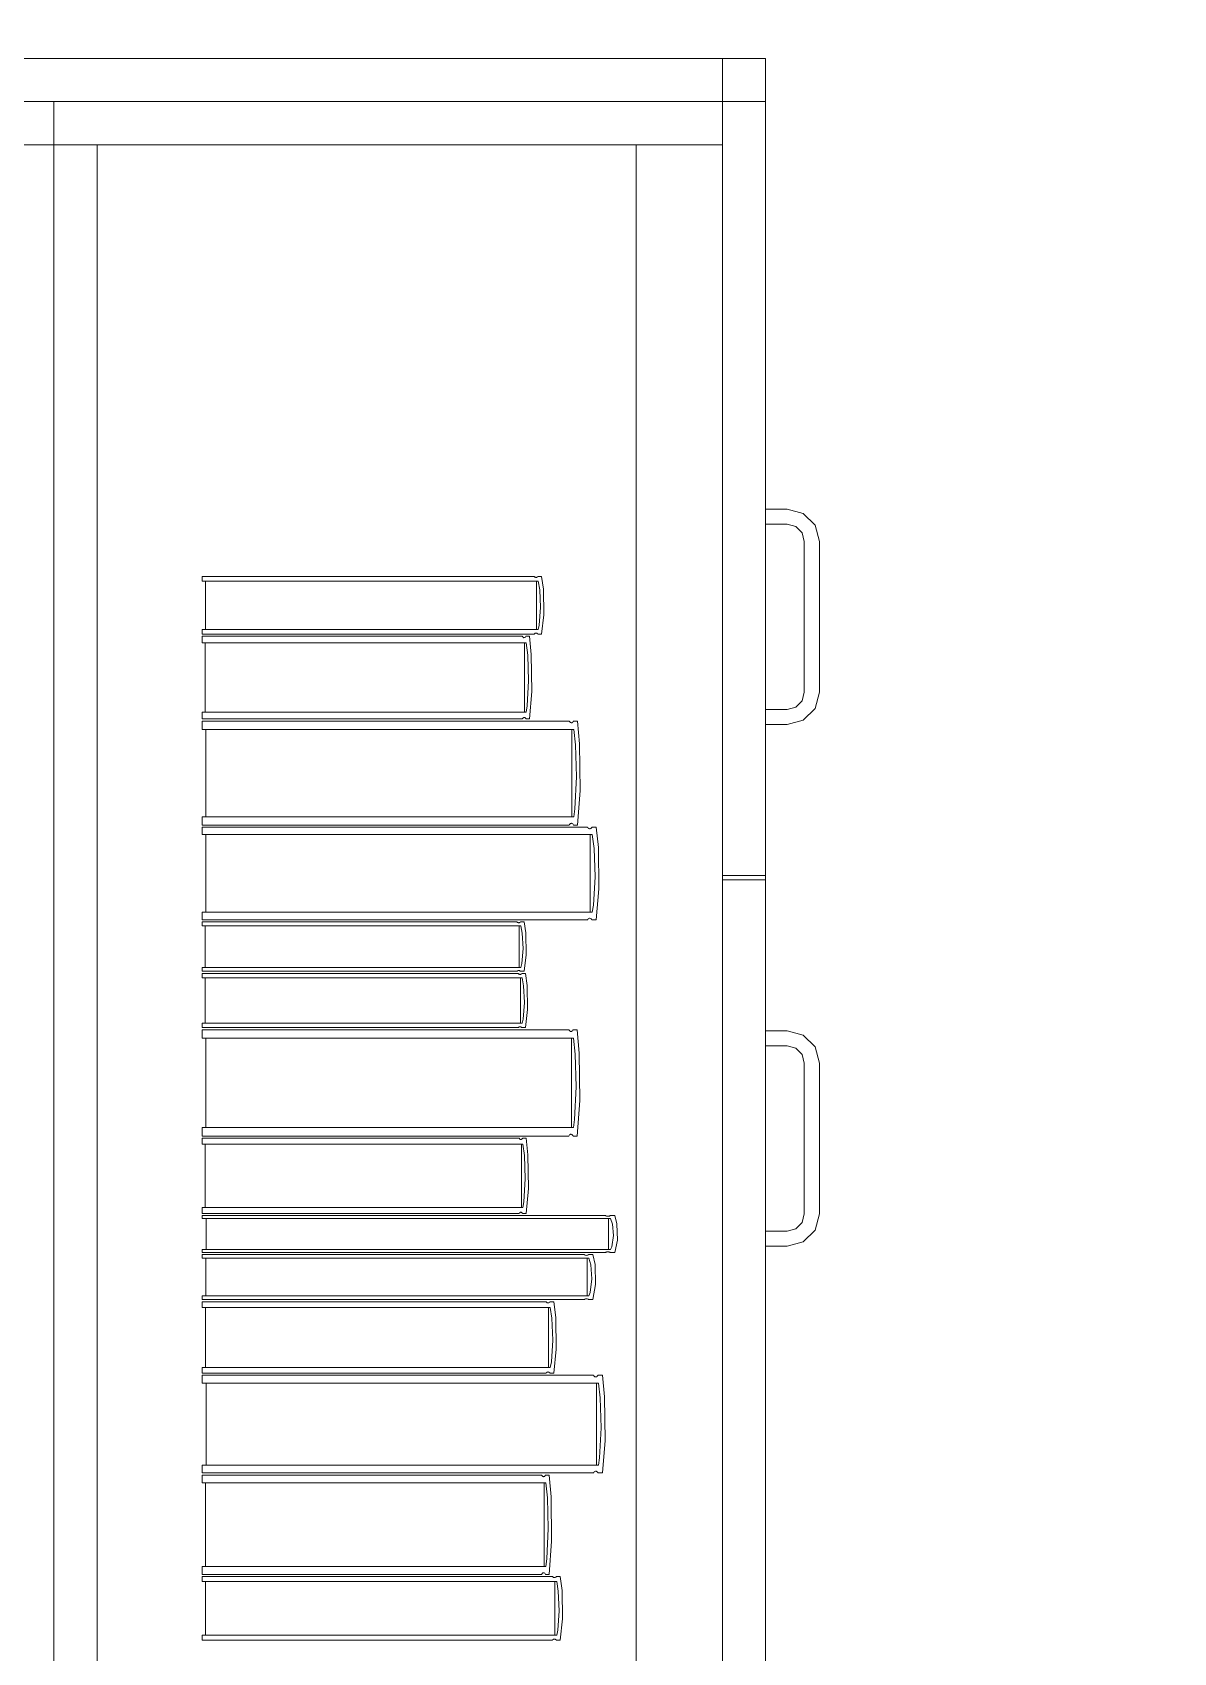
# Model space of a CAD drawing. Header units: inches. Extents: x -19 to 5698, y -728 to 92.
# Drawn here: x 19.68 to 20.209, y 10.205 to 10.957 of the extents above; entities that cross this region are included whole.
import ezdxf

# ---------------------------------------------------------------- set-up
doc = ezdxf.new("R2010")
doc.units = ezdxf.units.IN
doc.header["$MEASUREMENT"] = 0
doc.linetypes.add('HIDDEN', pattern=[0.375, 0.25, -0.125])
doc.linetypes.add('RAYITAS', pattern=[0.375, 0.25, -0.125])
for name, color, linetype, lineweight in [('00 conduct tomacorr', 120, 'HIDDEN', 30), ('T-TECHO-E', 150, 'Continuous', 20), ('TOMACORRIENTE', 22, 'RAYITAS', 9)]:
    doc.layers.add(name, color=color, linetype=linetype, lineweight=lineweight)
doc.layers.add('08 _ STR _ EXT _ 10 Vereda Exterior', color=7, linetype='Continuous')
doc.layers.add('Interior - Mobiliario', color=7, linetype='Continuous')

# ---------------------------------------------------------------- blocks, each defined once
blk = doc.blocks.new('a')
at = {"layer": 'TOMACORRIENTE', "ltscale": 0.05}
h = blk.add_hatch(color=4, dxfattribs=at)
edge = h.paths.add_edge_path()
edge.add_arc((0, 0.0752), 0.02106, 0, 360)
at = {"layer": 'TOMACORRIENTE', "color": 4}
for p, q in [((-0.14553, 0.09625), (-0.0515, 0.09625)), ((-0.09851, 0.09625), (-0.09851, -0.09657)), ((0, 0.09625), (0, -0.09625)), ((0.06232, -0.09625), (0.06232, 0.09625))]:
    blk.add_line(p, q, dxfattribs=at)
blk.add_circle((0, 0.0752), 0.02106, dxfattribs=at)
blk = doc.blocks.new('CABLE 3FACE')
at = {"layer": 'T-TECHO-E', "rotation": 59.94170052614085}
blk.add_blockref('a', (0, 0), dxfattribs=at)

msp = doc.modelspace()

# ---------------------------------------------------------------- hatches: boundary and pattern name
at = {"layer": '08 _ STR _ EXT _ 10 Vereda Exterior', "linetype": 'Continuous', "lineweight": 13}
h = msp.add_hatch(dxfattribs=at)
h.set_pattern_fill('RETÍCULA_100X100_0002', color=251, style=0, pattern_type=2)
h.set_pattern_definition([(360, (3.7574, 18.3027), (0, 2.53199), []), (90, (3.7574, 18.3027), (-3.6, 0), [])])
h.paths.add_polyline_path([(2.17, 3.62132), (4.29132, 1.5), (9.32, 1.5), (9.32, 6.5), (40.52, 6.5), (40.52, 1.5), (52.92, 1.5), (52.92, 19.08592), (51.56998, 19.08592), (51.56998, 7.2), (9.06996, 7.2), (9.06996, 7.85001), (6.52013, 7.85001, -0.414214), (6.27012, 8.10001), (6.27012, 8.85001, -0.414213), (6.52012, 9.10001), (9.06996, 9.10002), (9.06996, 12), (6.52013, 12, -0.414214), (6.27011, 12.25), (6.27007, 13, -0.414213), (6.52012, 13.25), (9.06996, 13.25001), (9.06996, 16.14999), (6.52008, 16.14999, -0.414214), (6.27012, 16.39999), (6.27008, 17.14999, -0.414213), (6.52008, 17.39999), (8.76997, 17.4), (8.77062, 21.04989), (2.17, 21.04989)])

# ---------------------------------------------------------------- linework, layer by layer
at = {"layer": 'Interior - Mobiliario', "color": 175, "linetype": 'Continuous', "lineweight": 13}
for p, q in [((20.01998, 10.94495), (19.66998, 10.94495)), ((19.66998, 10.94495), (20.01998, 10.94495)), ((19.66998, 10.94495), (19.99998, 10.94495)), ((20.01998, 10.94495), (19.66998, 10.94495)), ((19.99998, 10.94495), (19.99998, 10.90495)), ((20.01998, 10.92495), (20.01998, 10.94495)), ((20.01998, 10.94495), (20.01998, 10.92495)), ((20.01998, 9.44495), (20.01998, 10.94495)), ((19.68998, 10.92495), (19.66998, 10.92495)), ((19.66998, 10.92495), (19.68998, 10.92495)), ((20.01998, 10.92495), (19.66998, 10.92495)), ((20.01998, 10.92495), (19.66998, 10.92495)), ((19.66998, 10.92495), (20.01998, 10.92495)), ((19.68998, 10.92495), (19.99998, 10.92495)), ((19.68998, 9.46495), (19.68998, 10.92495)), ((19.68998, 9.46495), (19.68998, 10.92495)), ((19.68998, 10.92495), (19.68998, 9.46495)), ((19.68998, 10.92495), (20.01998, 10.92495)), ((19.68998, 9.46495), (19.68998, 10.92495)), ((19.68998, 10.92495), (19.99998, 10.92495)), ((19.68998, 9.46495), (19.68998, 10.92495)), ((19.68998, 10.92495), (19.99998, 10.92495)), ((19.68998, 9.46495), (19.68998, 10.92495)), ((19.99998, 10.92495), (19.99998, 9.46495)), ((19.99998, 10.92495), (19.99998, 9.46495)), ((19.99998, 10.92495), (19.99998, 9.46495)), ((19.99998, 10.92495), (19.99998, 10.56595)), ((20.01998, 10.92495), (19.99998, 10.92495)), ((20.01998, 10.92495), (20.01998, 9.46495)), ((20.01998, 10.92495), (20.01998, 9.46495)), ((20.01998, 10.92495), (20.01998, 10.56595)), ((19.66998, 10.90495), (19.70998, 10.90495)), ((19.70998, 10.90495), (19.95998, 10.90495)), ((19.70998, 10.90495), (19.70998, 9.48495)), ((19.95998, 10.90495), (19.99998, 10.90495)), ((19.95998, 9.48495), (19.95998, 10.90495)), ((19.99998, 10.90495), (19.99998, 9.48495)), ((20.02998, 10.73595), (20.01998, 10.73595)), ((20.01998, 10.73595), (20.01998, 10.72895)), ((20.03748, 10.73394), (20.02998, 10.73595)), ((20.04297, 10.72845), (20.03748, 10.73394)), ((20.01998, 10.72895), (20.02998, 10.72895)), ((20.02998, 10.72895), (20.03398, 10.72788)), ((20.03398, 10.72788), (20.03691, 10.72495)), ((20.04498, 10.72095), (20.04297, 10.72845)), ((20.03691, 10.72495), (20.03798, 10.72095)), ((20.03798, 10.72095), (20.03798, 10.65095)), ((20.04498, 10.65095), (20.04498, 10.72095)), ((19.75864, 10.70254), (19.75864, 10.70468)), ((19.75864, 10.70468), (19.9127, 10.70468)), ((19.9127, 10.70468), (19.91283, 10.70454)), ((19.91283, 10.70454), (19.91303, 10.70438)), ((19.91303, 10.70438), (19.91325, 10.70428)), ((19.91325, 10.70428), (19.91348, 10.70423)), ((19.91348, 10.70423), (19.91371, 10.70424)), ((19.91371, 10.70424), (19.91394, 10.7043)), ((19.91394, 10.7043), (19.91415, 10.70441)), ((19.91415, 10.70441), (19.91435, 10.70457)), ((19.91435, 10.70457), (19.91444, 10.70468)), ((19.91444, 10.70468), (19.91615, 10.70468)), ((19.91615, 10.70468), (19.91701, 10.69881)), ((19.91458, 10.70254), (19.75864, 10.70254)), ((19.76021, 10.68005), (19.76021, 10.70254)), ((19.91379, 10.70254), (19.91379, 10.68005)), ((19.9153, 10.69853), (19.91458, 10.70254)), ((19.9157, 10.69029), (19.9153, 10.69853)), ((19.91701, 10.69881), (19.91721, 10.68683)), ((19.91505, 10.68208), (19.9157, 10.69029)), ((19.91458, 10.68005), (19.91505, 10.68208)), ((19.91721, 10.68683), (19.91615, 10.67791)), ((19.75864, 10.67791), (19.75864, 10.68005)), ((19.75864, 10.68005), (19.91458, 10.68005)), ((19.9127, 10.67791), (19.75864, 10.67791)), ((19.75864, 10.67384), (19.75864, 10.67691)), ((19.75864, 10.67691), (19.90721, 10.67691)), ((19.90902, 10.67384), (19.75864, 10.67384)), ((19.76016, 10.64168), (19.76016, 10.67384)), ((19.90721, 10.67691), (19.90733, 10.6767)), ((19.90733, 10.6767), (19.90753, 10.67648)), ((19.90753, 10.67648), (19.90774, 10.67634)), ((19.90774, 10.67634), (19.90796, 10.67627)), ((19.90796, 10.67627), (19.90818, 10.67628)), ((19.90818, 10.67628), (19.9084, 10.67636)), ((19.90826, 10.67384), (19.90826, 10.64168)), ((19.9084, 10.67636), (19.90861, 10.67653)), ((19.90861, 10.67653), (19.90881, 10.67676)), ((19.90881, 10.67676), (19.90889, 10.67691)), ((19.90889, 10.67691), (19.91054, 10.67691)), ((19.90972, 10.66811), (19.90902, 10.67384)), ((19.91054, 10.67691), (19.91137, 10.66851)), ((19.91278, 10.67801), (19.9127, 10.67791)), ((19.91298, 10.67817), (19.91278, 10.67801)), ((19.9132, 10.67829), (19.91298, 10.67817)), ((19.91343, 10.67835), (19.9132, 10.67829)), ((19.91366, 10.67835), (19.91343, 10.67835)), ((19.91389, 10.67831), (19.91366, 10.67835)), ((19.91411, 10.6782), (19.91389, 10.67831)), ((19.91431, 10.67805), (19.91411, 10.6782)), ((19.91444, 10.67791), (19.91431, 10.67805)), ((19.91615, 10.67791), (19.91444, 10.67791)), ((19.91011, 10.65632), (19.90972, 10.66811)), ((19.91137, 10.66851), (19.91156, 10.65138)), ((19.90947, 10.64458), (19.91011, 10.65632)), ((19.91156, 10.65138), (19.91054, 10.63861)), ((20.03798, 10.65095), (20.03691, 10.64695)), ((20.04297, 10.64345), (20.04498, 10.65095)), ((19.90902, 10.64168), (19.90947, 10.64458)), ((20.02998, 10.64295), (20.01998, 10.64295)), ((20.01998, 10.64295), (20.01998, 10.63595)), ((20.03398, 10.64402), (20.02998, 10.64295)), ((20.03691, 10.64695), (20.03398, 10.64402)), ((20.03748, 10.63796), (20.04297, 10.64345)), ((19.75864, 10.63861), (19.75864, 10.64168)), ((19.75864, 10.64168), (19.90902, 10.64168)), ((19.90721, 10.63861), (19.75864, 10.63861)), ((19.75864, 10.63375), (19.75864, 10.63761)), ((19.75864, 10.63761), (19.92898, 10.63761)), ((19.90729, 10.63876), (19.90721, 10.63861)), ((19.90748, 10.63899), (19.90729, 10.63876)), ((19.90769, 10.63916), (19.90748, 10.63899)), ((19.90791, 10.63924), (19.90769, 10.63916)), ((19.90814, 10.63925), (19.90791, 10.63924)), ((19.90836, 10.63918), (19.90814, 10.63925)), ((19.90857, 10.63904), (19.90836, 10.63918)), ((19.90876, 10.63882), (19.90857, 10.63904)), ((19.90889, 10.63861), (19.90876, 10.63882)), ((19.91054, 10.63861), (19.90889, 10.63861)), ((19.92898, 10.63761), (19.92913, 10.63735)), ((19.92913, 10.63735), (19.92935, 10.63708)), ((19.92935, 10.63708), (19.9296, 10.63689)), ((19.9296, 10.63689), (19.92985, 10.6368)), ((19.92985, 10.6368), (19.93011, 10.63682)), ((19.93011, 10.63682), (19.93036, 10.63693)), ((19.93036, 10.63693), (19.9306, 10.63713)), ((19.9306, 10.63713), (19.93082, 10.63742)), ((19.93082, 10.63742), (19.93091, 10.63761)), ((19.93091, 10.63761), (19.93281, 10.63761)), ((19.93281, 10.63761), (19.93376, 10.62703)), ((20.01998, 10.63595), (20.02998, 10.63595)), ((20.02998, 10.63595), (20.03748, 10.63796)), ((19.93107, 10.63375), (19.75864, 10.63375)), ((19.76038, 10.59321), (19.76038, 10.63375)), ((19.93019, 10.63375), (19.93019, 10.59321)), ((19.93187, 10.62652), (19.93107, 10.63375)), ((19.93231, 10.61167), (19.93187, 10.62652)), ((19.93376, 10.62703), (19.93398, 10.60544)), ((19.93158, 10.59687), (19.93231, 10.61167)), ((19.93398, 10.60544), (19.93281, 10.58935)), ((19.75864, 10.58935), (19.75864, 10.59321)), ((19.75864, 10.59321), (19.93107, 10.59321)), ((19.92979, 10.59014), (19.92954, 10.59003)), ((19.93005, 10.59016), (19.92979, 10.59014)), ((19.9303, 10.59007), (19.93005, 10.59016)), ((19.93107, 10.59321), (19.93158, 10.59687)), ((19.92898, 10.58935), (19.75864, 10.58935)), ((19.75864, 10.58492), (19.75864, 10.58835)), ((19.75864, 10.58835), (19.93746, 10.58835)), ((19.93964, 10.58492), (19.75864, 10.58492)), ((19.76047, 10.54887), (19.76047, 10.58492)), ((19.92908, 10.58954), (19.92898, 10.58935)), ((19.9293, 10.58983), (19.92908, 10.58954)), ((19.92954, 10.59003), (19.9293, 10.58983)), ((19.93055, 10.58988), (19.9303, 10.59007)), ((19.93077, 10.58961), (19.93055, 10.58988)), ((19.93091, 10.58935), (19.93077, 10.58961)), ((19.93281, 10.58935), (19.93091, 10.58935)), ((19.93746, 10.58835), (19.93761, 10.58812)), ((19.93761, 10.58812), (19.93784, 10.58787)), ((19.93784, 10.58787), (19.9381, 10.58771)), ((19.9381, 10.58771), (19.93836, 10.58763)), ((19.93836, 10.58763), (19.93863, 10.58764)), ((19.93863, 10.58764), (19.9389, 10.58774)), ((19.93873, 10.58492), (19.93873, 10.54887)), ((19.9389, 10.58774), (19.93915, 10.58792)), ((19.93915, 10.58792), (19.93938, 10.58818)), ((19.93938, 10.58818), (19.93948, 10.58835)), ((19.93948, 10.58835), (19.94147, 10.58835)), ((19.94048, 10.57849), (19.93964, 10.58492)), ((19.94147, 10.58835), (19.94247, 10.57894)), ((19.94095, 10.56528), (19.94048, 10.57849)), ((19.94247, 10.57894), (19.9427, 10.55974)), ((19.94018, 10.55212), (19.94095, 10.56528)), ((20.01998, 10.56595), (19.99998, 10.56595)), ((19.99998, 10.20495), (19.99998, 10.56395)), ((20.01998, 10.56395), (19.99998, 10.56395)), ((20.01998, 10.20495), (20.01998, 10.56395)), ((19.9427, 10.55974), (19.94147, 10.54543)), ((19.75864, 10.54543), (19.75864, 10.54887)), ((19.75864, 10.54887), (19.93964, 10.54887)), ((19.93746, 10.54543), (19.75864, 10.54543)), ((19.93756, 10.5456), (19.93746, 10.54543)), ((19.93779, 10.54586), (19.93756, 10.5456)), ((19.93804, 10.54604), (19.93779, 10.54586)), ((19.9383, 10.54614), (19.93804, 10.54604)), ((19.93857, 10.54615), (19.9383, 10.54614)), ((19.93884, 10.54607), (19.93857, 10.54615)), ((19.9391, 10.54591), (19.93884, 10.54607)), ((19.93933, 10.54566), (19.9391, 10.54591)), ((19.93948, 10.54543), (19.93933, 10.54566)), ((19.94147, 10.54543), (19.93948, 10.54543)), ((19.93964, 10.54887), (19.94018, 10.55212)), ((19.75864, 10.5426), (19.75864, 10.54443)), ((19.75864, 10.54443), (19.90471, 10.54443)), ((19.9065, 10.5426), (19.75864, 10.5426)), ((19.76013, 10.52333), (19.76013, 10.5426)), ((19.90471, 10.54443), (19.90484, 10.54431)), ((19.90484, 10.54431), (19.90503, 10.54418)), ((19.90503, 10.54418), (19.90524, 10.54409)), ((19.90524, 10.54409), (19.90546, 10.54405)), ((19.90546, 10.54405), (19.90568, 10.54405)), ((19.90568, 10.54405), (19.90589, 10.54411)), ((19.90575, 10.5426), (19.90575, 10.52333)), ((19.90589, 10.54411), (19.9061, 10.5442)), ((19.9061, 10.5442), (19.90629, 10.54434)), ((19.90629, 10.54434), (19.90637, 10.54443)), ((19.90637, 10.54443), (19.90799, 10.54443)), ((19.90719, 10.53916), (19.9065, 10.5426)), ((19.90757, 10.5321), (19.90719, 10.53916)), ((19.90799, 10.54443), (19.90881, 10.5394)), ((19.90881, 10.5394), (19.909, 10.52915)), ((19.90694, 10.52507), (19.90757, 10.5321)), ((19.75864, 10.5215), (19.75864, 10.52333)), ((19.75864, 10.52333), (19.9065, 10.52333)), ((19.9065, 10.52333), (19.90694, 10.52507)), ((19.909, 10.52915), (19.90799, 10.5215)), ((19.90471, 10.5215), (19.75864, 10.5215)), ((19.75864, 10.51849), (19.75864, 10.5205)), ((19.75864, 10.5205), (19.90532, 10.5205)), ((19.90712, 10.51849), (19.75864, 10.51849)), ((19.76014, 10.49739), (19.76014, 10.51849)), ((19.9048, 10.52159), (19.90471, 10.5215)), ((19.90499, 10.52173), (19.9048, 10.52159)), ((19.90519, 10.52182), (19.90499, 10.52173)), ((19.90541, 10.52188), (19.90519, 10.52182)), ((19.90532, 10.5205), (19.90545, 10.52036)), ((19.90563, 10.52188), (19.90541, 10.52188)), ((19.90545, 10.52036), (19.90564, 10.52022)), ((19.90584, 10.52184), (19.90563, 10.52188)), ((19.90564, 10.52022), (19.90585, 10.52012)), ((19.90605, 10.52175), (19.90584, 10.52184)), ((19.90585, 10.52012), (19.90607, 10.52008)), ((19.90625, 10.52162), (19.90605, 10.52175)), ((19.90607, 10.52008), (19.90629, 10.52008)), ((19.90637, 10.5215), (19.90625, 10.52162)), ((19.90629, 10.52008), (19.90651, 10.52014)), ((19.90799, 10.5215), (19.90637, 10.5215)), ((19.90637, 10.51849), (19.90637, 10.49739)), ((19.90651, 10.52014), (19.90671, 10.52025)), ((19.90671, 10.52025), (19.9069, 10.5204)), ((19.9069, 10.5204), (19.90699, 10.5205)), ((19.90699, 10.5205), (19.90862, 10.5205)), ((19.9078, 10.51473), (19.90712, 10.51849)), ((19.90862, 10.5205), (19.90944, 10.51499)), ((19.90944, 10.51499), (19.90962, 10.50376)), ((19.90819, 10.507), (19.9078, 10.51473)), ((19.90756, 10.49929), (19.90819, 10.507)), ((19.90962, 10.50376), (19.90862, 10.49538)), ((19.75864, 10.49538), (19.75864, 10.49739)), ((19.75864, 10.49739), (19.90712, 10.49739)), ((19.90532, 10.49538), (19.75864, 10.49538)), ((19.75864, 10.49044), (19.75864, 10.49438)), ((19.75864, 10.49438), (19.92881, 10.49438)), ((19.90541, 10.49548), (19.90532, 10.49538)), ((19.9056, 10.49563), (19.90541, 10.49548)), ((19.9058, 10.49574), (19.9056, 10.49563)), ((19.90602, 10.49579), (19.9058, 10.49574)), ((19.90624, 10.4958), (19.90602, 10.49579)), ((19.90646, 10.49575), (19.90624, 10.4958)), ((19.90667, 10.49566), (19.90646, 10.49575)), ((19.90686, 10.49551), (19.90667, 10.49566)), ((19.90699, 10.49538), (19.90686, 10.49551)), ((19.90862, 10.49538), (19.90699, 10.49538)), ((19.90712, 10.49739), (19.90756, 10.49929)), ((19.92881, 10.49438), (19.92895, 10.49412)), ((19.92895, 10.49412), (19.92918, 10.49383)), ((19.92918, 10.49383), (19.92942, 10.49365)), ((19.92942, 10.49365), (19.92967, 10.49356)), ((19.92967, 10.49356), (19.92993, 10.49357)), ((19.92993, 10.49357), (19.93018, 10.49368)), ((19.93018, 10.49368), (19.93042, 10.49389)), ((19.93042, 10.49389), (19.93064, 10.49419)), ((19.93064, 10.49419), (19.93074, 10.49438)), ((19.93074, 10.49438), (19.93263, 10.49438)), ((19.93263, 10.49438), (19.93358, 10.48357)), ((20.01998, 10.49395), (20.02998, 10.49395)), ((20.01998, 10.48695), (20.01998, 10.49395)), ((20.02998, 10.49395), (20.03748, 10.49194)), ((19.93089, 10.49044), (19.75864, 10.49044)), ((19.76038, 10.44902), (19.76038, 10.49044)), ((19.93002, 10.49044), (19.93002, 10.44902)), ((19.93169, 10.48305), (19.93089, 10.49044)), ((20.02998, 10.48695), (20.01998, 10.48695)), ((20.03398, 10.48588), (20.02998, 10.48695)), ((20.03691, 10.48295), (20.03398, 10.48588)), ((20.03748, 10.49194), (20.04297, 10.48645)), ((20.04297, 10.48645), (20.04498, 10.47895)), ((19.93213, 10.46788), (19.93169, 10.48305)), ((19.93358, 10.48357), (19.93379, 10.46152)), ((20.03798, 10.47895), (20.03691, 10.48295)), ((20.03798, 10.40895), (20.03798, 10.47895)), ((20.04498, 10.47895), (20.04498, 10.40895)), ((19.9314, 10.45276), (19.93213, 10.46788)), ((19.93379, 10.46152), (19.93263, 10.44507)), ((19.75864, 10.44507), (19.75864, 10.44902)), ((19.75864, 10.44902), (19.93089, 10.44902)), ((19.93089, 10.44902), (19.9314, 10.45276)), ((19.92881, 10.44507), (19.75864, 10.44507)), ((19.75864, 10.44128), (19.75864, 10.44407)), ((19.75864, 10.44407), (19.90569, 10.44407)), ((19.90749, 10.44128), (19.75864, 10.44128)), ((19.76014, 10.41194), (19.76014, 10.44128)), ((19.90569, 10.44407), (19.90582, 10.44389)), ((19.90582, 10.44389), (19.90601, 10.44369)), ((19.90601, 10.44369), (19.90622, 10.44355)), ((19.90622, 10.44355), (19.90644, 10.44349)), ((19.90644, 10.44349), (19.90666, 10.4435)), ((19.90666, 10.4435), (19.90688, 10.44358)), ((19.90674, 10.44128), (19.90674, 10.41194)), ((19.90688, 10.44358), (19.90708, 10.44373)), ((19.90708, 10.44373), (19.90728, 10.44394)), ((19.90728, 10.44394), (19.90736, 10.44407)), ((19.90736, 10.44407), (19.90899, 10.44407)), ((19.90818, 10.43605), (19.90749, 10.44128)), ((19.90899, 10.44407), (19.90982, 10.43641)), ((19.9289, 10.44527), (19.92881, 10.44507)), ((19.92912, 10.44557), (19.9289, 10.44527)), ((19.92936, 10.44577), (19.92912, 10.44557)), ((19.92961, 10.44589), (19.92936, 10.44577)), ((19.92987, 10.4459), (19.92961, 10.44589)), ((19.93012, 10.44581), (19.92987, 10.4459)), ((19.93037, 10.44562), (19.93012, 10.44581)), ((19.93059, 10.44534), (19.93037, 10.44562)), ((19.93074, 10.44507), (19.93059, 10.44534)), ((19.93263, 10.44507), (19.93074, 10.44507)), ((19.90856, 10.4253), (19.90818, 10.43605)), ((19.90982, 10.43641), (19.91, 10.42079)), ((19.90794, 10.41459), (19.90856, 10.4253)), ((19.91, 10.42079), (19.90899, 10.40915)), ((19.75864, 10.40915), (19.75864, 10.41194)), ((19.75864, 10.41194), (19.90749, 10.41194)), ((19.90661, 10.40973), (19.90639, 10.40972)), ((19.90683, 10.40967), (19.90661, 10.40973)), ((19.90749, 10.41194), (19.90794, 10.41459)), ((19.90569, 10.40915), (19.75864, 10.40915)), ((19.75864, 10.40678), (19.75864, 10.40815)), ((19.75864, 10.40815), (19.94583, 10.40815)), ((19.94811, 10.40678), (19.75864, 10.40678)), ((19.76055, 10.39246), (19.76055, 10.40678)), ((19.90578, 10.40928), (19.90569, 10.40915)), ((19.90597, 10.40949), (19.90578, 10.40928)), ((19.90617, 10.40964), (19.90597, 10.40949)), ((19.90639, 10.40972), (19.90617, 10.40964)), ((19.90704, 10.40953), (19.90683, 10.40967)), ((19.90723, 10.40933), (19.90704, 10.40953)), ((19.90736, 10.40915), (19.90723, 10.40933)), ((19.90899, 10.40915), (19.90736, 10.40915)), ((19.94583, 10.40815), (19.94598, 10.40805)), ((19.94598, 10.40805), (19.94623, 10.40796)), ((19.94623, 10.40796), (19.9465, 10.40789)), ((19.9465, 10.40789), (19.94678, 10.40786)), ((19.94678, 10.40786), (19.94706, 10.40786)), ((19.94706, 10.40786), (19.94733, 10.4079)), ((19.94715, 10.40678), (19.94715, 10.39246)), ((19.94733, 10.4079), (19.9476, 10.40798)), ((19.9476, 10.40798), (19.94784, 10.40808)), ((19.94784, 10.40808), (19.94795, 10.40815)), ((19.94795, 10.40815), (19.95003, 10.40815)), ((19.94899, 10.40423), (19.94811, 10.40678)), ((19.94948, 10.39898), (19.94899, 10.40423)), ((19.95003, 10.40815), (19.95107, 10.40441)), ((19.95107, 10.40441), (19.95131, 10.39678)), ((20.03398, 10.40202), (20.03691, 10.40495)), ((20.03691, 10.40495), (20.03798, 10.40895)), ((20.04498, 10.40895), (20.04297, 10.40145)), ((19.94868, 10.39375), (19.94948, 10.39898)), ((19.95131, 10.39678), (19.95003, 10.39109)), ((20.01998, 10.40095), (20.02998, 10.40095)), ((20.01998, 10.39395), (20.01998, 10.40095)), ((20.02998, 10.40095), (20.03398, 10.40202)), ((20.03748, 10.39596), (20.02998, 10.39395)), ((20.04297, 10.40145), (20.03748, 10.39596)), ((19.75864, 10.39109), (19.75864, 10.39246)), ((19.75864, 10.39246), (19.94811, 10.39246)), ((19.94583, 10.39109), (19.75864, 10.39109)), ((19.75864, 10.38842), (19.75864, 10.39009)), ((19.75864, 10.39009), (19.93593, 10.39009)), ((19.9381, 10.38842), (19.75864, 10.38842)), ((19.76045, 10.37089), (19.76045, 10.38842)), ((19.93593, 10.39009), (19.93608, 10.38998)), ((19.93608, 10.38998), (19.93631, 10.38986)), ((19.93631, 10.38986), (19.93657, 10.38978)), ((19.93657, 10.38978), (19.93683, 10.38974)), ((19.93683, 10.38974), (19.9371, 10.38975)), ((19.9371, 10.38975), (19.93736, 10.38979)), ((19.93719, 10.38842), (19.93719, 10.37089)), ((19.93736, 10.38979), (19.93761, 10.38988)), ((19.93761, 10.38988), (19.93784, 10.39001)), ((19.93784, 10.39001), (19.93794, 10.39009)), ((19.93794, 10.39009), (19.93991, 10.39009)), ((19.93893, 10.3853), (19.9381, 10.38842)), ((19.93991, 10.39009), (19.9409, 10.38551)), ((19.94593, 10.39116), (19.94583, 10.39109)), ((19.94617, 10.39126), (19.94593, 10.39116)), ((19.94644, 10.39133), (19.94617, 10.39126)), ((19.94671, 10.39137), (19.94644, 10.39133)), ((19.947, 10.39138), (19.94671, 10.39137)), ((19.94727, 10.39134), (19.947, 10.39138)), ((19.94754, 10.39128), (19.94727, 10.39134)), ((19.94779, 10.39118), (19.94754, 10.39128)), ((19.94795, 10.39109), (19.94779, 10.39118)), ((19.95003, 10.39109), (19.94795, 10.39109)), ((19.94811, 10.39246), (19.94868, 10.39375)), ((20.02998, 10.39395), (20.01998, 10.39395)), ((19.93939, 10.37887), (19.93893, 10.3853)), ((19.9409, 10.38551), (19.94113, 10.37618)), ((19.9381, 10.37089), (19.93863, 10.37248)), ((19.93863, 10.37248), (19.93939, 10.37887)), ((19.94113, 10.37618), (19.93991, 10.36923)), ((19.75864, 10.36923), (19.75864, 10.37089)), ((19.75864, 10.37089), (19.9381, 10.37089)), ((19.93593, 10.36923), (19.75864, 10.36923)), ((19.75864, 10.36557), (19.75864, 10.36823)), ((19.75864, 10.36823), (19.91822, 10.36823)), ((19.92017, 10.36557), (19.75864, 10.36557)), ((19.76027, 10.33775), (19.76027, 10.36557)), ((19.91822, 10.36823), (19.91836, 10.36805)), ((19.91836, 10.36805), (19.91857, 10.36786)), ((19.91857, 10.36786), (19.91879, 10.36773)), ((19.91879, 10.36773), (19.91903, 10.36767)), ((19.91903, 10.36767), (19.91927, 10.36768)), ((19.91927, 10.36768), (19.91951, 10.36775)), ((19.91936, 10.36557), (19.91936, 10.33775)), ((19.91951, 10.36775), (19.91973, 10.3679)), ((19.91973, 10.3679), (19.91994, 10.3681)), ((19.91994, 10.3681), (19.92003, 10.36823)), ((19.92003, 10.36823), (19.9218, 10.36823)), ((19.92092, 10.36061), (19.92017, 10.36557)), ((19.9218, 10.36823), (19.9227, 10.36096)), ((19.93603, 10.36931), (19.93593, 10.36923)), ((19.93626, 10.36943), (19.93603, 10.36931)), ((19.93651, 10.36952), (19.93626, 10.36943)), ((19.93677, 10.36957), (19.93651, 10.36952)), ((19.93704, 10.36957), (19.93677, 10.36957)), ((19.9373, 10.36954), (19.93704, 10.36957)), ((19.93755, 10.36946), (19.9373, 10.36954)), ((19.93779, 10.36934), (19.93755, 10.36946)), ((19.93794, 10.36923), (19.93779, 10.36934)), ((19.93991, 10.36923), (19.93794, 10.36923)), ((19.92134, 10.35042), (19.92092, 10.36061)), ((19.9227, 10.36096), (19.9229, 10.34614)), ((19.92065, 10.34026), (19.92134, 10.35042)), ((19.9229, 10.34614), (19.9218, 10.33509)), ((19.75864, 10.33509), (19.75864, 10.33775)), ((19.75864, 10.33775), (19.92017, 10.33775)), ((19.91822, 10.33509), (19.75864, 10.33509)), ((19.91831, 10.33522), (19.91822, 10.33509)), ((19.91852, 10.33542), (19.91831, 10.33522)), ((19.91874, 10.33557), (19.91852, 10.33542)), ((19.91898, 10.33564), (19.91874, 10.33557)), ((19.91922, 10.33565), (19.91898, 10.33564)), ((19.91946, 10.33559), (19.91922, 10.33565)), ((19.91968, 10.33546), (19.91946, 10.33559)), ((19.91989, 10.33527), (19.91968, 10.33546)), ((19.92003, 10.33509), (19.91989, 10.33527)), ((19.9218, 10.33509), (19.92003, 10.33509)), ((19.92017, 10.33775), (19.92065, 10.34026)), ((19.75864, 10.33047), (19.75864, 10.33409)), ((19.75864, 10.33409), (19.94024, 10.33409)), ((19.94245, 10.33047), (19.75864, 10.33047)), ((19.76049, 10.29245), (19.76049, 10.33047)), ((19.94024, 10.33409), (19.94039, 10.33385)), ((19.94039, 10.33385), (19.94063, 10.33359)), ((19.94063, 10.33359), (19.94089, 10.33342)), ((19.94089, 10.33342), (19.94116, 10.33334)), ((19.94116, 10.33334), (19.94143, 10.33335)), ((19.94143, 10.33335), (19.9417, 10.33345)), ((19.94152, 10.33047), (19.94152, 10.29245)), ((19.9417, 10.33345), (19.94195, 10.33364)), ((19.94195, 10.33364), (19.94219, 10.33392)), ((19.94219, 10.33392), (19.94229, 10.33409)), ((19.94229, 10.33409), (19.94431, 10.33409)), ((19.94331, 10.32369), (19.94245, 10.33047)), ((19.94431, 10.33409), (19.94533, 10.32417)), ((19.94378, 10.30976), (19.94331, 10.32369)), ((19.94533, 10.32417), (19.94556, 10.30392)), ((19.943, 10.29588), (19.94378, 10.30976)), ((19.94556, 10.30392), (19.94431, 10.28883)), ((19.75864, 10.28883), (19.75864, 10.29245)), ((19.75864, 10.29245), (19.94245, 10.29245)), ((19.94083, 10.28947), (19.94057, 10.28928)), ((19.9411, 10.28958), (19.94083, 10.28947)), ((19.94137, 10.28959), (19.9411, 10.28958)), ((19.94164, 10.2895), (19.94137, 10.28959)), ((19.9419, 10.28933), (19.94164, 10.2895)), ((19.94245, 10.29245), (19.943, 10.29588)), ((19.94024, 10.28883), (19.75864, 10.28883)), ((19.75864, 10.28414), (19.75864, 10.28783)), ((19.75864, 10.28783), (19.91616, 10.28783)), ((19.91808, 10.28414), (19.75864, 10.28414)), ((19.76025, 10.24542), (19.76025, 10.28414)), ((19.91616, 10.28783), (19.91629, 10.28758)), ((19.91629, 10.28758), (19.9165, 10.28732)), ((19.9165, 10.28732), (19.91672, 10.28714)), ((19.91672, 10.28714), (19.91696, 10.28706)), ((19.91696, 10.28706), (19.9172, 10.28707)), ((19.9172, 10.28707), (19.91743, 10.28718)), ((19.91728, 10.28414), (19.91728, 10.24542)), ((19.91743, 10.28718), (19.91765, 10.28737)), ((19.91765, 10.28737), (19.91785, 10.28765)), ((19.91785, 10.28765), (19.91794, 10.28783)), ((19.91794, 10.28783), (19.91969, 10.28783)), ((19.91882, 10.27724), (19.91808, 10.28414)), ((19.91969, 10.28783), (19.92058, 10.27772)), ((19.94034, 10.28901), (19.94024, 10.28883)), ((19.94057, 10.28928), (19.94034, 10.28901)), ((19.94214, 10.28907), (19.9419, 10.28933)), ((19.94229, 10.28883), (19.94214, 10.28907)), ((19.94431, 10.28883), (19.94229, 10.28883)), ((19.91923, 10.26305), (19.91882, 10.27724)), ((19.92058, 10.27772), (19.92078, 10.2571)), ((19.91856, 10.24891), (19.91923, 10.26305)), ((19.92078, 10.2571), (19.91969, 10.24173)), ((19.75864, 10.24173), (19.75864, 10.24542)), ((19.75864, 10.24542), (19.91808, 10.24542)), ((19.91808, 10.24542), (19.91856, 10.24891)), ((19.91616, 10.24173), (19.75864, 10.24173)), ((19.75864, 10.23837), (19.75864, 10.24073)), ((19.75864, 10.24073), (19.92114, 10.24073)), ((19.92313, 10.23837), (19.75864, 10.23837)), ((19.7603, 10.21359), (19.7603, 10.23837)), ((19.91625, 10.24191), (19.91616, 10.24173)), ((19.91645, 10.24219), (19.91625, 10.24191)), ((19.91667, 10.24238), (19.91645, 10.24219)), ((19.91691, 10.24249), (19.91667, 10.24238)), ((19.91714, 10.2425), (19.91691, 10.24249)), ((19.91738, 10.24242), (19.91714, 10.2425)), ((19.9176, 10.24224), (19.91738, 10.24242)), ((19.91781, 10.24198), (19.9176, 10.24224)), ((19.91794, 10.24173), (19.91781, 10.24198)), ((19.91969, 10.24173), (19.91794, 10.24173)), ((19.92114, 10.24073), (19.92128, 10.24057)), ((19.92128, 10.24057), (19.92149, 10.2404)), ((19.92149, 10.2404), (19.92172, 10.24029)), ((19.92172, 10.24029), (19.92197, 10.24024)), ((19.92197, 10.24024), (19.92221, 10.24024)), ((19.92221, 10.24024), (19.92245, 10.24031)), ((19.9223, 10.23837), (19.9223, 10.21359)), ((19.92245, 10.24031), (19.92268, 10.24044)), ((19.92268, 10.24044), (19.92289, 10.24062)), ((19.92289, 10.24062), (19.92298, 10.24073)), ((19.92298, 10.24073), (19.92479, 10.24073)), ((19.92389, 10.23395), (19.92313, 10.23837)), ((19.92479, 10.24073), (19.9257, 10.23426)), ((19.92431, 10.22487), (19.92389, 10.23395)), ((19.9257, 10.23426), (19.9259, 10.22106)), ((19.92362, 10.21582), (19.92431, 10.22487)), ((19.92313, 10.21359), (19.92362, 10.21582)), ((19.9259, 10.22106), (19.92479, 10.21123)), ((19.75864, 10.21123), (19.75864, 10.21359)), ((19.75864, 10.21359), (19.92313, 10.21359)), ((19.92114, 10.21123), (19.75864, 10.21123)), ((19.92123, 10.21134), (19.92114, 10.21123)), ((19.92144, 10.21152), (19.92123, 10.21134)), ((19.92167, 10.21164), (19.92144, 10.21152)), ((19.92191, 10.21171), (19.92167, 10.21164)), ((19.92216, 10.21172), (19.92191, 10.21171)), ((19.9224, 10.21166), (19.92216, 10.21172)), ((19.92263, 10.21155), (19.9224, 10.21166)), ((19.92285, 10.21138), (19.92263, 10.21155)), ((19.92298, 10.21123), (19.92285, 10.21138)), ((19.92479, 10.21123), (19.92298, 10.21123))]:
    msp.add_line(p, q, dxfattribs=at)

# ---------------------------------------------------------------- block references
at = {"layer": '00 conduct tomacorr', "xscale": 1.47256122672843, "yscale": 1.47256122672843, "zscale": 1.47256122672843, "rotation": 299.7894777823319}
msp.add_blockref('CABLE 3FACE', (19.67016, 9.94037), dxfattribs=at)

doc.saveas('drawing.dxf')
